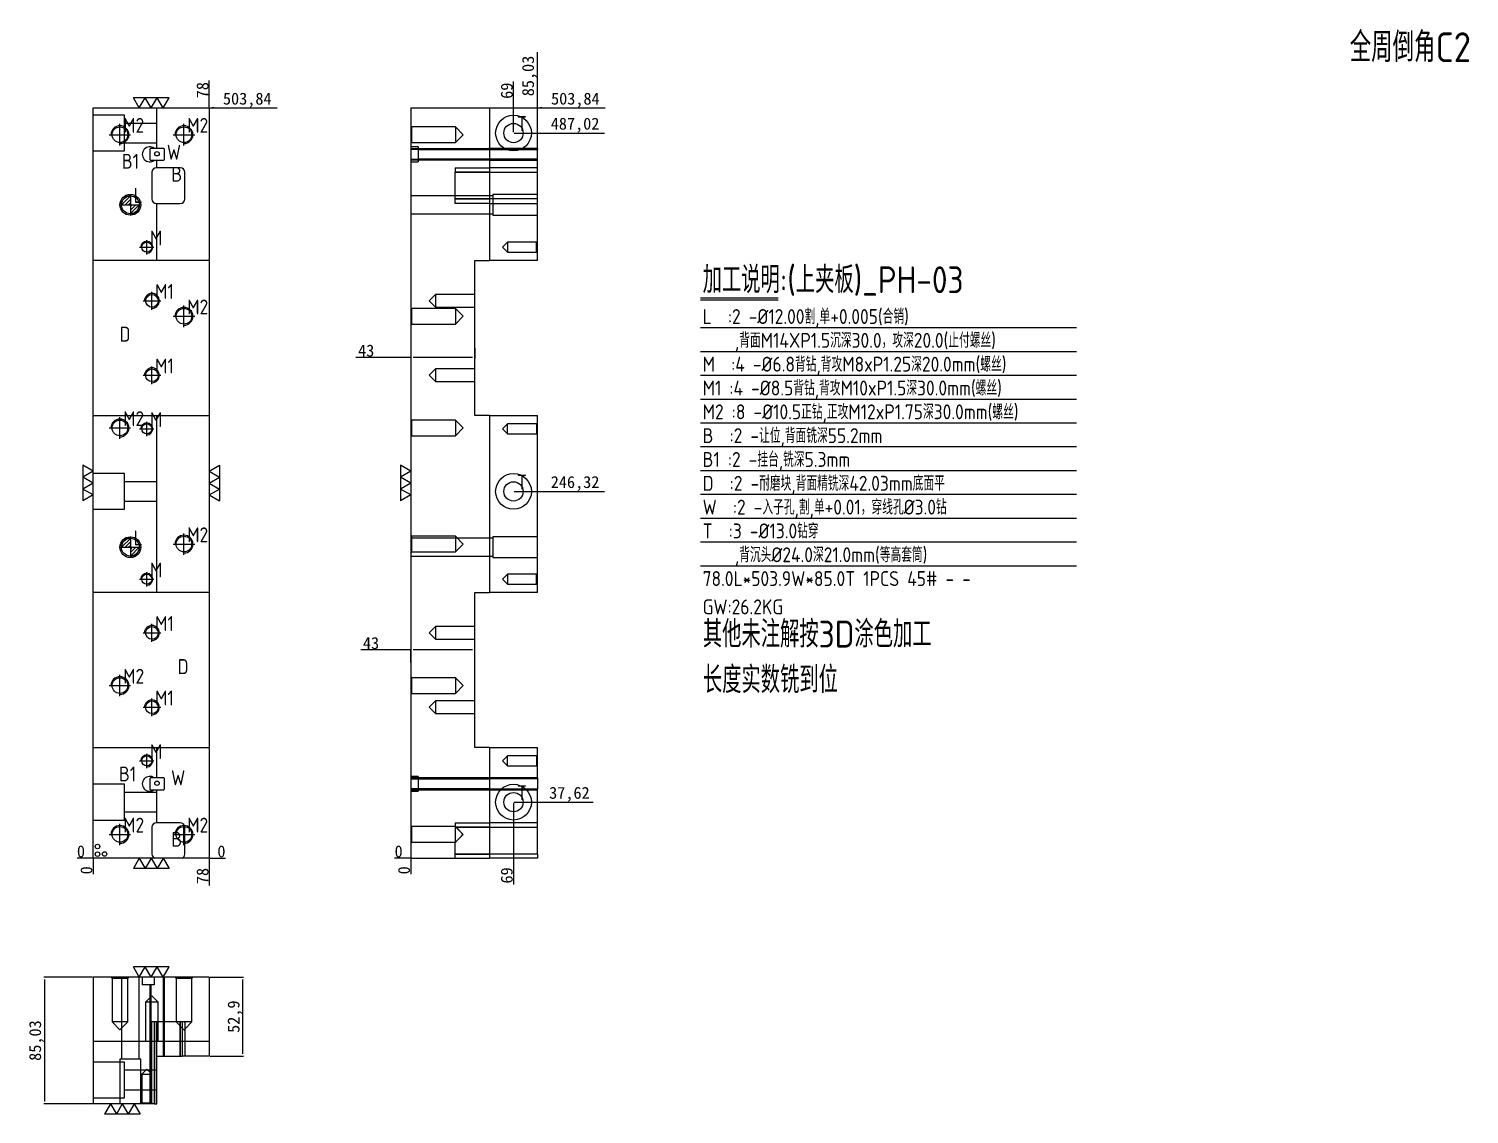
# Model space of a CAD drawing. Header units: millimetres. Extents: x 10629 to 11596, y 65722 to 66450.
import ezdxf

# ---------------------------------------------------------------- set-up
doc = ezdxf.new("R2010")
doc.units = ezdxf.units.MM
doc.linetypes.add('CENTER', pattern=[0])
doc.linetypes.add('DASHED', pattern=[0])
doc.layers.add('dim', color=4, linetype='Continuous')
doc.layers.add('dim_temp', color=161, linetype='Continuous', lineweight=9)
doc.layers.add('PH', color=7, linetype='Continuous', true_color=0xffffff)
doc.layers.add('U1', color=7, linetype='Continuous', true_color=0xffffff)
doc.styles.add('_PUG_ERP', font='txt')
doc.styles.add('gbenor', font='gbenor.shx', dxfattribs={"bigfont": 'gbcbig'})
doc.dimstyles.new('_PUG_ERP', dxfattribs={"dimtxt": 8, "dimasz": 1.5, "dimexe": 0.5, "dimexo": 0.5, "dimgap": 0.5, "dimtad": 1, "dimtxsty": '_PUG_ERP', "dimblk": 'CLOSEDBLANK', "dimcen": 0, "dimclrd": 4, "dimclre": 4, "dimclrt": 3, "dimazin": 3, "dimtfac": 1, "dimtmove": 0, "dimatfit": 3, "dimldrblk": 'CLOSEDBLANK', "dimlwd": 9, "dimlwe": 9})

# ---------------------------------------------------------------- blocks, each defined once
blk = doc.blocks.new('*D1268')
at = {"layer": 'Defpoints', "color": 0}
for p in [(10954.59, 65931.08), (10975.62, 65931.08), (10885.59, 65893.46)]:
    blk.add_point(p, dxfattribs=at)
at = {"layer": 'dim_temp', "color": 4, "lineweight": 9}
for p, q in [((10955.09, 65931.08), (10969.62, 65931.08)), ((10969.62, 65931.08), (10972.62, 65931.08)), ((10972.62, 65931.08), (11008.12, 65931.08))]:
    blk.add_line(p, q, dxfattribs=at)
at = {"layer": 'dim_temp', "color": 3, "lineweight": 18, "insert": (10992.12, 65936.34), "char_height": 8, "attachment_point": 5, "style": '_PUG_ERP'}
blk.add_mtext('37,62', dxfattribs=at)
blk = doc.blocks.new('_ClosedBlank')
blk = doc.blocks.new('*D1269')
at = {"layer": 'Defpoints', "color": 0}
for p in [(10954.59, 66139.78), (10975.62, 66139.78), (10885.59, 65893.46)]:
    blk.add_point(p, dxfattribs=at)
at = {"layer": 'dim_temp', "color": 4, "lineweight": 9}
for p, q in [((10955.09, 66139.78), (10969.62, 66139.78)), ((10969.62, 66139.78), (10972.62, 66139.78)), ((10972.62, 66139.78), (11015.74, 66139.78))]:
    blk.add_line(p, q, dxfattribs=at)
at = {"layer": 'dim_temp', "color": 3, "lineweight": 18, "insert": (10995.93, 66145.04), "char_height": 8, "attachment_point": 5, "style": '_PUG_ERP'}
blk.add_mtext('246,32', dxfattribs=at)
blk = doc.blocks.new('*D1270')
at = {"layer": 'Defpoints', "color": 0}
for p in [(10954.59, 66380.48), (10975.62, 66380.48), (10885.59, 65893.46)]:
    blk.add_point(p, dxfattribs=at)
at = {"layer": 'dim_temp', "color": 4, "lineweight": 9}
for p, q in [((10955.09, 66380.48), (10969.62, 66380.48)), ((10969.62, 66380.48), (10972.62, 66380.48)), ((10972.62, 66380.48), (11015.74, 66380.48))]:
    blk.add_line(p, q, dxfattribs=at)
at = {"layer": 'dim_temp', "color": 3, "lineweight": 18, "insert": (10995.93, 66385.74), "char_height": 8, "attachment_point": 5, "style": '_PUG_ERP'}
blk.add_mtext('487,02', dxfattribs=at)
blk = doc.blocks.new('*D1271')
at = {"layer": 'Defpoints', "color": 0}
for p in [(10970.62, 66397.3), (10975.62, 66397.3), (10885.59, 65893.46)]:
    blk.add_point(p, dxfattribs=at)
at = {"layer": 'dim_temp', "color": 4, "lineweight": 9}
for p, q in [((10971.12, 66397.3), (10973.62, 66397.3)), ((10973.62, 66397.3), (10972.62, 66397.3)), ((10972.62, 66397.3), (11016.12, 66397.3))]:
    blk.add_line(p, q, dxfattribs=at)
at = {"layer": 'dim_temp', "color": 3, "lineweight": 18, "insert": (10996.12, 66402.56), "char_height": 8, "attachment_point": 5, "style": '_PUG_ERP'}
blk.add_mtext('503,84', dxfattribs=at)
blk = doc.blocks.new('*D1272')
at = {"layer": 'Defpoints', "color": 0}
for p in [(10880.59, 65893.46), (10885.59, 65893.46), (10885.59, 65893.46)]:
    blk.add_point(p, dxfattribs=at)
at = {"layer": 'dim_temp', "color": 4, "lineweight": 9}
blk.add_line((10885.09, 65893.46), (10874.75, 65893.46), dxfattribs=at)
at = {"layer": 'dim_temp', "color": 3, "lineweight": 18, "insert": (10877.42, 65897.96), "char_height": 8, "attachment_point": 5, "style": '_PUG_ERP'}
blk.add_mtext('0', dxfattribs=at)
blk = doc.blocks.new('*D1273')
at = {"layer": 'Defpoints', "color": 0}
for p in [(10954.59, 65931.08), (10885.59, 65893.46), (10954.59, 65888.46)]:
    blk.add_point(p, dxfattribs=at)
at = {"layer": 'dim_temp', "color": 4, "lineweight": 9}
blk.add_line((10954.59, 65930.58), (10954.59, 65875.77), dxfattribs=at)
at = {"layer": 'dim_temp', "color": 3, "lineweight": 18, "insert": (10950.09, 65881.87), "char_height": 8, "attachment_point": 5, "rotation": 90, "style": '_PUG_ERP'}
blk.add_mtext('69', dxfattribs=at)
blk = doc.blocks.new('*D1274')
at = {"layer": 'Defpoints', "color": 0}
for p in [(10885.59, 65893.46), (10885.59, 65893.46), (10885.59, 65888.46)]:
    blk.add_point(p, dxfattribs=at)
at = {"layer": 'dim_temp', "color": 4, "lineweight": 9}
blk.add_line((10885.59, 65892.96), (10885.59, 65882.63), dxfattribs=at)
at = {"layer": 'dim_temp', "color": 3, "lineweight": 18, "insert": (10881.09, 65885.3), "char_height": 8, "attachment_point": 5, "rotation": 90, "style": '_PUG_ERP'}
blk.add_mtext('0', dxfattribs=at)
blk = doc.blocks.new('*D1275')
at = {"layer": 'Defpoints', "color": 0}
for p in [(10970.62, 66402.3), (10970.62, 66397.3), (10885.59, 65893.46)]:
    blk.add_point(p, dxfattribs=at)
at = {"layer": 'dim_temp', "color": 4, "lineweight": 9}
blk.add_line((10970.62, 66397.8), (10970.62, 66434.8), dxfattribs=at)
at = {"layer": 'dim_temp', "color": 3, "lineweight": 18, "insert": (10965.35, 66418.8), "char_height": 8, "attachment_point": 5, "rotation": 90, "style": '_PUG_ERP'}
blk.add_mtext('85,03', dxfattribs=at)
blk = doc.blocks.new('*D1276')
at = {"layer": 'Defpoints', "color": 0}
for p in [(10954.59, 66402.3), (10954.59, 66380.48), (10885.59, 65893.46)]:
    blk.add_point(p, dxfattribs=at)
at = {"layer": 'dim_temp', "color": 4, "lineweight": 9}
blk.add_line((10954.59, 66380.98), (10954.59, 66414.99), dxfattribs=at)
at = {"layer": 'dim_temp', "color": 3, "lineweight": 18, "insert": (10950.09, 66408.9), "char_height": 8, "attachment_point": 5, "rotation": 90, "style": '_PUG_ERP'}
blk.add_mtext('69', dxfattribs=at)
blk = doc.blocks.new('pg_hx_L0')
at = {"color": 230}
for p, q in [((-0.6, 0), (0.6, 0)), ((-0.5, -0.003), (0, 0.497)), ((-0.3, 0), (0, 0.3)), ((-0.1, 0), (0, 0.1)), ((0, 0.6), (0, -0.6)), ((0.5, 0.003), (0, -0.497)), ((0.1, 0), (0, -0.1)), ((0.3, 0), (0, -0.3))]:
    blk.add_line(p, q, dxfattribs=at)
for start, end in [(90, 180), (270, 0)]:
    blk.add_arc((0, 0), 0.5, start, end, dxfattribs=at)
blk = doc.blocks.new('pg_hx_LLL0')
blk.add_blockref('pg_hx_L0', (0, 0))
blk = doc.blocks.new('*D1277')
at = {"layer": 'Defpoints', "color": 0}
for p in [(10672.26, 65893.46), (10750.26, 65893.46), (10755.26, 65893.46)]:
    blk.add_point(p, dxfattribs=at)
at = {"layer": 'dim_temp', "color": 4, "lineweight": 9}
blk.add_line((10750.76, 65893.46), (10761.09, 65893.46), dxfattribs=at)
at = {"layer": 'dim_temp', "color": 3, "lineweight": 18, "insert": (10758.42, 65897.96), "char_height": 8, "attachment_point": 5, "style": '_PUG_ERP'}
blk.add_mtext('0', dxfattribs=at)
blk = doc.blocks.new('*D1278')
at = {"layer": 'Defpoints', "color": 0}
for p in [(10750.26, 66397.3), (10755.26, 66397.3), (10672.26, 65893.46)]:
    blk.add_point(p, dxfattribs=at)
at = {"layer": 'dim_temp', "color": 4, "lineweight": 9}
for p, q in [((10750.76, 66397.3), (10753.26, 66397.3)), ((10753.26, 66397.3), (10752.26, 66397.3)), ((10752.26, 66397.3), (10795.76, 66397.3))]:
    blk.add_line(p, q, dxfattribs=at)
at = {"layer": 'dim_temp', "color": 3, "lineweight": 18, "insert": (10775.76, 66402.56), "char_height": 8, "attachment_point": 5, "style": '_PUG_ERP'}
blk.add_mtext('503,84', dxfattribs=at)
blk = doc.blocks.new('*D1279')
at = {"layer": 'Defpoints', "color": 0}
for p in [(10667.26, 65893.46), (10672.26, 65893.46), (10672.26, 65893.46)]:
    blk.add_point(p, dxfattribs=at)
at = {"layer": 'dim_temp', "color": 4, "lineweight": 9}
blk.add_line((10671.76, 65893.46), (10661.42, 65893.46), dxfattribs=at)
at = {"layer": 'dim_temp', "color": 3, "lineweight": 18, "insert": (10664.09, 65897.96), "char_height": 8, "attachment_point": 5, "style": '_PUG_ERP'}
blk.add_mtext('0', dxfattribs=at)
blk = doc.blocks.new('*D1280')
at = {"layer": 'Defpoints', "color": 0}
for p in [(10672.26, 65893.46), (10750.26, 65893.46), (10750.26, 65888.46)]:
    blk.add_point(p, dxfattribs=at)
at = {"layer": 'dim_temp', "color": 4, "lineweight": 9}
blk.add_line((10750.26, 65892.96), (10750.26, 65875.01), dxfattribs=at)
at = {"layer": 'dim_temp', "color": 3, "lineweight": 18, "insert": (10745.76, 65881.49), "char_height": 8, "attachment_point": 5, "rotation": 90, "style": '_PUG_ERP'}
blk.add_mtext('78', dxfattribs=at)
blk = doc.blocks.new('*D1281')
at = {"layer": 'Defpoints', "color": 0}
for p in [(10672.26, 65893.46), (10672.26, 65893.46), (10672.26, 65888.46)]:
    blk.add_point(p, dxfattribs=at)
at = {"layer": 'dim_temp', "color": 4, "lineweight": 9}
blk.add_line((10672.26, 65892.96), (10672.26, 65882.63), dxfattribs=at)
at = {"layer": 'dim_temp', "color": 3, "lineweight": 18, "insert": (10667.76, 65885.3), "char_height": 8, "attachment_point": 5, "rotation": 90, "style": '_PUG_ERP'}
blk.add_mtext('0', dxfattribs=at)
blk = doc.blocks.new('*D1282')
at = {"layer": 'Defpoints', "color": 0}
for p in [(10750.26, 66402.3), (10750.26, 66397.3), (10672.26, 65893.46)]:
    blk.add_point(p, dxfattribs=at)
at = {"layer": 'dim_temp', "color": 4, "lineweight": 9}
blk.add_line((10750.26, 66397.8), (10750.26, 66415.76), dxfattribs=at)
at = {"layer": 'dim_temp', "color": 3, "lineweight": 18, "insert": (10745.76, 66409.28), "char_height": 8, "attachment_point": 5, "rotation": 90, "style": '_PUG_ERP'}
blk.add_mtext('78', dxfattribs=at)
blk = doc.blocks.new('*D1283')
at = {"layer": 'Defpoints', "color": 0}
for p in [(10672.26, 65813.46), (10639.56, 65728.43), (10672.26, 65728.43)]:
    blk.add_point(p, dxfattribs=at)
at = {"layer": 'dim_temp', "color": 4, "lineweight": 9}
for p, q in [((10671.76, 65813.46), (10639.06, 65813.46)), ((10639.56, 65811.96), (10639.56, 65729.93)), ((10671.76, 65728.43), (10639.06, 65728.43))]:
    blk.add_line(p, q, dxfattribs=at)
at = {"layer": 'dim_temp', "color": 3, "lineweight": 18, "insert": (10634.3, 65770.95), "char_height": 8, "attachment_point": 5, "rotation": 90, "style": '_PUG_ERP'}
blk.add_mtext('85,03', dxfattribs=at)
blk = doc.blocks.new('*D1284')
at = {"layer": 'Defpoints', "color": 0}
for p in [(10750.26, 65813.46), (10772.85, 65813.46), (10750.26, 65760.56)]:
    blk.add_point(p, dxfattribs=at)
at = {"layer": 'dim_temp', "color": 4, "lineweight": 9}
for p, q in [((10750.76, 65813.46), (10773.35, 65813.46)), ((10772.85, 65762.06), (10772.85, 65811.96)), ((10750.76, 65760.56), (10773.35, 65760.56))]:
    blk.add_line(p, q, dxfattribs=at)
at = {"layer": 'dim_temp', "color": 3, "lineweight": 18, "insert": (10767.59, 65787.01), "char_height": 8, "attachment_point": 5, "rotation": 90, "style": '_PUG_ERP'}
blk.add_mtext('52,9', dxfattribs=at)
blk = doc.blocks.new('*D1285')
at = {"layer": 'Defpoints', "color": 0}
for p in [(10885.59, 66236.52), (10885.59, 66229.82), (10928.59, 66236.52)]:
    blk.add_point(p, dxfattribs=at)
at = {"layer": 'dim_temp', "color": 4, "lineweight": 9}
for p, q in [((10885.59, 66229.82), (10848.66, 66229.82)), ((10885.59, 66236.02), (10885.59, 66229.32)), ((10927.09, 66229.82), (10887.09, 66229.82)), ((10928.59, 66236.02), (10928.59, 66229.32))]:
    blk.add_line(p, q, dxfattribs=at)
at = {"layer": 'dim_temp', "color": 3, "lineweight": 18, "insert": (10855.64, 66234.32), "char_height": 8, "attachment_point": 5, "style": '_PUG_ERP'}
blk.add_mtext('43', dxfattribs=at)
blk = doc.blocks.new('*D1286')
at = {"layer": 'Defpoints', "color": 0}
for p in [(10885.59, 66033.38), (10885.59, 66024.41), (10928.59, 66019.78)]:
    blk.add_point(p, dxfattribs=at)
at = {"layer": 'dim_temp', "color": 4, "lineweight": 9}
for p, q in [((10885.59, 66033.38), (10851.94, 66033.38)), ((10885.59, 66024.91), (10885.59, 66033.88)), ((10927.09, 66033.38), (10887.09, 66033.38)), ((10928.59, 66020.28), (10928.59, 66033.88))]:
    blk.add_line(p, q, dxfattribs=at)
at = {"layer": 'dim_temp', "color": 3, "lineweight": 18, "insert": (10858.91, 66037.88), "char_height": 8, "attachment_point": 5, "style": '_PUG_ERP'}
blk.add_mtext('43', dxfattribs=at)

msp = doc.modelspace()

# ---------------------------------------------------------------- linework, layer by layer
at = {"layer": 'dim', "color": 20, "linetype": 'Continuous', "lineweight": 18}
for p, q in [((10703.257, 66397.303), (10699.257, 66404.231)), ((10723.257, 66404.231), (10699.257, 66404.231)), ((10703.257, 66397.303), (10707.257, 66404.231)), ((10711.257, 66397.303), (10707.257, 66404.231)), ((10711.257, 66397.303), (10715.257, 66404.231)), ((10719.257, 66397.303), (10715.257, 66404.231)), ((10719.257, 66397.303), (10723.257, 66404.231)), ((10672.257, 66153.383), (10665.329, 66157.383)), ((10665.329, 66157.383), (10665.329, 66133.383)), ((10672.257, 66153.383), (10665.329, 66149.383)), ((10750.257, 66153.383), (10757.185, 66157.383)), ((10750.257, 66153.383), (10757.185, 66149.383)), ((10757.185, 66157.383), (10757.185, 66133.383)), ((10885.587, 66153.383), (10878.659, 66157.383)), ((10878.659, 66157.383), (10878.659, 66133.383)), ((10885.587, 66153.383), (10878.659, 66149.383)), ((10672.257, 66145.383), (10665.329, 66149.383)), ((10672.257, 66145.383), (10665.329, 66141.383)), ((10750.257, 66145.383), (10757.185, 66149.383)), ((10750.257, 66145.383), (10757.185, 66141.383)), ((10885.587, 66145.383), (10878.659, 66149.383)), ((10885.587, 66145.383), (10878.659, 66141.383)), ((10672.257, 66137.383), (10665.329, 66141.383)), ((10672.257, 66137.383), (10665.329, 66133.383)), ((10750.257, 66137.383), (10757.185, 66141.383)), ((10750.257, 66137.383), (10757.185, 66133.383)), ((10885.587, 66137.383), (10878.659, 66141.383)), ((10885.587, 66137.383), (10878.659, 66133.383)), ((10703.257, 65893.464), (10699.257, 65886.536)), ((10703.257, 65893.464), (10707.257, 65886.536)), ((10711.257, 65893.464), (10707.257, 65886.536)), ((10711.257, 65893.464), (10715.257, 65886.536)), ((10719.257, 65893.464), (10715.257, 65886.536)), ((10719.257, 65893.464), (10723.257, 65886.536)), ((10723.257, 65886.536), (10699.257, 65886.536)), ((10703.257, 65813.464), (10699.257, 65820.392)), ((10723.257, 65820.392), (10699.257, 65820.392)), ((10703.257, 65813.464), (10707.257, 65820.392)), ((10711.257, 65813.464), (10707.257, 65820.392)), ((10711.257, 65813.464), (10715.257, 65820.392)), ((10719.257, 65813.464), (10715.257, 65820.392)), ((10719.257, 65813.464), (10723.257, 65820.392)), ((10683.847, 65728.434), (10679.847, 65721.506)), ((10683.847, 65728.434), (10687.847, 65721.506)), ((10691.847, 65728.434), (10687.847, 65721.506)), ((10691.847, 65728.434), (10695.847, 65721.506)), ((10699.847, 65728.434), (10695.847, 65721.506)), ((10699.847, 65728.434), (10703.847, 65721.506)), ((10703.847, 65721.506), (10679.847, 65721.506))]:
    msp.add_line(p, q, dxfattribs=at)
at = {"layer": 'dim', "color": 8, "linetype": 'Continuous', "lineweight": 18}
for p, q in [((11080.09, 66269.843), (11132.254, 66269.843)), ((11080.09, 66268.343), (11132.254, 66268.343)), ((11080.09, 66249.843), (11332.81, 66249.843)), ((11080.09, 66233.843), (11332.81, 66233.843)), ((11080.09, 66217.843), (11332.81, 66217.843)), ((11080.09, 66201.843), (11332.81, 66201.843)), ((11080.09, 66185.843), (11332.81, 66185.843)), ((11080.09, 66169.843), (11332.81, 66169.843)), ((11080.09, 66153.843), (11332.81, 66153.843)), ((11080.09, 66137.843), (11332.81, 66137.843)), ((11080.09, 66121.843), (11332.81, 66121.843)), ((11080.09, 66105.843), (11332.81, 66105.843)), ((11080.09, 66089.843), (11332.81, 66089.843))]:
    msp.add_line(p, q, dxfattribs=at)
at = {"layer": 'dim', "lineweight": 18}
for centre in [(10675.178, 65901.29), (10675.178, 65896.121), (10679.919, 65896.228)]:
    msp.add_circle(centre, 1.523, dxfattribs=at)
at = {"layer": 'PH', "color": 135, "linetype": 'DASHED', "lineweight": 13, "ltscale": 0.493182}
for p, q in [((10714.977, 66370.183), (10714.977, 66397.303)), ((10890.587, 66371.183), (10885.587, 66371.183)), ((10714.977, 66357.183), (10714.977, 66362.183)), ((10938.487, 66362.183), (10885.587, 66362.183)), ((10885.587, 66361.183), (10890.587, 66361.183)), ((10915.387, 66357.183), (10938.487, 66357.183)), ((10940.617, 66338.303), (10885.587, 66338.303)), ((10970.617, 66339.303), (10940.617, 66339.303)), ((10940.617, 66339.303), (10940.617, 66332.303)), ((10714.977, 66294.783), (10714.977, 66333.183)), ((10885.587, 66326.303), (10940.617, 66326.303)), ((10938.487, 66333.183), (10915.387, 66333.183)), ((10940.617, 66332.303), (10940.617, 66325.303)), ((10940.617, 66325.303), (10970.617, 66325.303)), ((10714.977, 66071.783), (10714.977, 66190.783)), ((10940.617, 66108.303), (10885.587, 66108.303)), ((10970.617, 66109.303), (10940.617, 66109.303)), ((10940.617, 66109.303), (10940.617, 66102.303)), ((10885.587, 66096.303), (10940.617, 66096.303)), ((10940.617, 66102.303), (10940.617, 66095.303)), ((10940.617, 66095.303), (10970.617, 66095.303)), ((10714.977, 65947.383), (10714.977, 65967.783)), ((10890.587, 65948.383), (10885.587, 65948.383)), ((10714.977, 65917.183), (10714.977, 65939.383)), ((10885.587, 65939.383), (10938.487, 65939.383)), ((10885.587, 65938.383), (10890.587, 65938.383)), ((10915.387, 65917.183), (10938.487, 65917.183)), ((10691.257, 65813.464), (10691.257, 65758.434)), ((10703.257, 65758.434), (10703.257, 65813.464)), ((10705.257, 65813.464), (10705.257, 65808.464)), ((10713.257, 65813.464), (10713.257, 65808.464)), ((10720.257, 65760.564), (10720.257, 65813.464)), ((10710.257, 65808.464), (10710.257, 65728.434)), ((10711.768, 65728.434), (10711.768, 65783.664)), ((10733.768, 65783.664), (10733.768, 65760.564)), ((10690.257, 65758.434), (10690.257, 65728.434)), ((10704.257, 65758.434), (10690.257, 65758.434)), ((10704.257, 65728.434), (10704.257, 65758.434))]:
    msp.add_line(p, q, dxfattribs=at)
at = {"layer": 'PH', "color": 135, "linetype": 'Continuous', "lineweight": 18}
for p, q in [((10885.587, 66397.303), (10938.487, 66397.303)), ((10885.587, 66397.303), (10885.587, 65893.464)), ((10938.487, 66397.303), (10970.617, 66397.303)), ((10938.487, 66397.303), (10938.487, 66294.783)), ((10970.617, 66370.183), (10970.617, 66397.303)), ((10970.617, 66370.183), (10970.617, 66369.483)), ((10970.617, 66362.883), (10970.617, 66369.483)), ((10938.487, 66362.183), (10970.617, 66362.183)), ((10970.617, 66357.183), (10938.487, 66357.183)), ((10970.617, 66362.183), (10970.617, 66362.883)), ((10970.617, 66357.183), (10970.617, 66362.183)), ((10970.617, 66354.183), (10970.617, 66357.183)), ((10970.617, 66336.183), (10970.617, 66354.183)), ((10970.617, 66333.183), (10970.617, 66336.183)), ((10938.487, 66333.183), (10970.617, 66333.183)), ((10970.617, 66294.783), (10970.617, 66333.183)), ((10928.587, 66294.783), (10938.487, 66294.783)), ((10970.617, 66294.783), (10938.487, 66294.783)), ((10938.487, 66190.783), (10928.587, 66190.783)), ((10938.487, 66190.783), (10970.617, 66190.783)), ((10938.487, 66190.783), (10938.487, 66071.783)), ((10970.617, 66071.783), (10970.617, 66190.783)), ((10928.587, 66071.783), (10938.487, 66071.783)), ((10970.617, 66071.783), (10938.487, 66071.783)), ((10938.487, 65967.783), (10928.587, 65967.783)), ((10938.487, 65967.783), (10970.617, 65967.783)), ((10938.487, 65967.783), (10938.487, 65893.464)), ((10970.617, 65947.383), (10970.617, 65967.783)), ((10938.487, 65939.383), (10970.617, 65939.383)), ((10970.617, 65947.383), (10970.617, 65946.683)), ((10970.617, 65946.683), (10970.617, 65940.083)), ((10970.617, 65939.383), (10970.617, 65940.083)), ((10970.617, 65917.183), (10970.617, 65939.383)), ((10970.617, 65917.183), (10938.487, 65917.183)), ((10970.617, 65914.183), (10970.617, 65917.183)), ((10970.617, 65896.183), (10970.617, 65914.183)), ((10885.587, 65893.464), (10938.487, 65893.464)), ((10970.617, 65893.464), (10938.487, 65893.464)), ((10970.617, 65896.183), (10970.617, 65893.464)), ((10750.257, 65813.464), (10672.257, 65813.464)), ((10672.257, 65813.464), (10672.257, 65728.434)), ((10750.257, 65813.464), (10750.257, 65760.564)), ((10713.501, 65728.434), (10713.501, 65783.664)), ((10732.035, 65783.664), (10732.035, 65760.564)), ((10714.977, 65760.564), (10730.768, 65760.564)), ((10714.977, 65728.434), (10714.977, 65760.564)), ((10730.768, 65760.564), (10732.035, 65760.564)), ((10750.257, 65760.564), (10732.035, 65760.564)), ((10713.501, 65728.434), (10672.257, 65728.434)), ((10713.501, 65728.434), (10714.768, 65728.434)), ((10714.768, 65728.434), (10714.977, 65728.434))]:
    msp.add_line(p, q, dxfattribs=at)
at = {"layer": 'PH', "color": 31, "linetype": 'DASHED', "lineweight": 13, "ltscale": 0.493182}
for p, q in [((10693.257, 66392.485), (10672.257, 66392.485)), ((10693.257, 66368.482), (10693.257, 66392.485)), ((10714.977, 66386.984), (10693.257, 66386.984)), ((10693.257, 66373.982), (10714.977, 66373.982)), ((10672.257, 66368.482), (10693.257, 66368.482)), ((10890.587, 66371.183), (10890.587, 66370.183)), ((10890.587, 66370.183), (10890.587, 66369.483)), ((10890.587, 66369.483), (10890.587, 66362.883)), ((10730.768, 66357.183), (10714.768, 66357.183)), ((10890.587, 66362.883), (10890.587, 66362.183)), ((10890.587, 66362.183), (10890.587, 66361.183)), ((10915.387, 66357.183), (10915.387, 66354.183)), ((10711.768, 66354.183), (10711.768, 66336.183)), ((10733.768, 66336.183), (10733.768, 66354.183)), ((10915.387, 66336.183), (10915.387, 66354.183)), ((10915.387, 66333.183), (10915.387, 66336.183)), ((10714.768, 66333.183), (10730.768, 66333.183)), ((10693.257, 66151.785), (10672.257, 66151.785)), ((10693.257, 66127.782), (10693.257, 66151.785)), ((10714.977, 66146.284), (10693.257, 66146.284)), ((10693.257, 66133.282), (10714.977, 66133.282)), ((10672.257, 66127.782), (10693.257, 66127.782)), ((10890.587, 65948.383), (10890.587, 65947.383)), ((10693.257, 65943.085), (10672.257, 65943.085)), ((10693.257, 65919.082), (10693.257, 65943.085)), ((10890.587, 65947.383), (10890.587, 65946.683)), ((10890.587, 65946.683), (10890.587, 65940.083)), ((10890.587, 65940.083), (10890.587, 65939.383)), ((10890.587, 65939.383), (10890.587, 65938.383)), ((10714.977, 65937.584), (10693.257, 65937.584)), ((10693.257, 65924.582), (10714.977, 65924.582)), ((10672.257, 65919.082), (10693.257, 65919.082)), ((10711.768, 65914.183), (10711.768, 65896.183)), ((10730.768, 65917.183), (10714.768, 65917.183)), ((10915.387, 65917.183), (10915.387, 65914.614)), ((10733.768, 65896.183), (10733.768, 65904.155)), ((10915.387, 65896.183), (10915.387, 65904.155)), ((10915.387, 65893.464), (10915.387, 65896.183)), ((10713.257, 65808.464), (10705.257, 65808.464)), ((10711.768, 65783.664), (10713.501, 65783.664)), ((10732.035, 65783.664), (10733.768, 65783.664)), ((10693.257, 65756.466), (10672.257, 65756.466)), ((10693.257, 65744.464), (10693.257, 65756.466)), ((10714.977, 65750.965), (10693.257, 65750.965)), ((10693.257, 65732.463), (10693.257, 65744.464)), ((10693.257, 65737.963), (10714.977, 65737.963)), ((10672.257, 65732.463), (10693.257, 65732.463))]:
    msp.add_line(p, q, dxfattribs=at)
at = {"layer": 'PH', "color": 1, "linetype": 'CENTER', "lineweight": 18, "ltscale": 0.493182}
for p, q in [((10690.257, 66372.183), (10690.257, 66386.583)), ((10733.257, 66372.183), (10733.257, 66386.583)), ((10683.057, 66379.383), (10697.457, 66379.383)), ((10726.057, 66379.383), (10740.457, 66379.383)), ((10708.257, 66298.983), (10708.257, 66308.583)), ((10703.457, 66303.783), (10713.057, 66303.783)), ((10705.757, 66267.783), (10717.757, 66267.783)), ((10711.757, 66261.783), (10711.757, 66273.783)), ((10733.257, 66250.183), (10733.257, 66264.583)), ((10726.057, 66257.383), (10740.457, 66257.383)), ((10711.757, 66211.783), (10711.757, 66223.783)), ((10705.757, 66217.783), (10717.757, 66217.783)), ((10683.057, 66182.383), (10697.457, 66182.383)), ((10690.257, 66175.183), (10690.257, 66189.583)), ((10703.457, 66181.783), (10713.057, 66181.783)), ((10708.257, 66176.983), (10708.257, 66186.583)), ((10726.057, 66104.383), (10740.457, 66104.383)), ((10733.257, 66097.183), (10733.257, 66111.583)), ((10708.257, 66075.983), (10708.257, 66085.583)), ((10703.457, 66080.783), (10713.057, 66080.783)), ((10711.757, 66038.783), (10711.757, 66050.783)), ((10705.757, 66044.783), (10717.757, 66044.783)), ((10690.257, 66002.183), (10690.257, 66016.583)), ((10683.057, 66009.383), (10697.457, 66009.383)), ((10711.757, 65988.783), (10711.757, 66000.783)), ((10705.757, 65994.783), (10717.757, 65994.783)), ((10703.457, 65958.783), (10713.057, 65958.783)), ((10708.257, 65953.983), (10708.257, 65963.583)), ((10690.257, 65902.183), (10690.257, 65916.583)), ((10733.257, 65902.183), (10733.257, 65916.583)), ((10683.057, 65909.383), (10697.457, 65909.383)), ((10726.057, 65909.383), (10740.457, 65909.383))]:
    msp.add_line(p, q, dxfattribs=at)
at = {"layer": 'PH', "color": 5, "linetype": 'DASHED', "lineweight": 13, "ltscale": 0.493182}
for p, q in [((10886.334, 66384.636), (10885.587, 66385.383)), ((10915.587, 66384.636), (10886.334, 66384.636)), ((10886.334, 66379.383), (10886.334, 66384.636)), ((10920.84, 66379.383), (10915.587, 66384.636)), ((10915.587, 66384.636), (10915.587, 66379.383)), ((10885.587, 66373.383), (10886.334, 66374.13)), ((10886.334, 66374.13), (10886.334, 66379.383)), ((10886.334, 66374.13), (10915.587, 66374.13)), ((10915.587, 66374.13), (10920.84, 66379.383)), ((10915.587, 66379.383), (10915.587, 66374.13)), ((10950.617, 66307.186), (10947.214, 66303.783)), ((10970.02, 66307.186), (10950.617, 66307.186)), ((10950.617, 66307.186), (10950.617, 66300.38)), ((10970.617, 66307.783), (10970.02, 66307.186)), ((10970.02, 66300.38), (10970.02, 66307.186)), ((10947.214, 66303.783), (10950.617, 66300.38)), ((10950.617, 66300.38), (10970.02, 66300.38)), ((10970.02, 66300.38), (10970.617, 66299.783)), ((10902.26, 66272.036), (10898.007, 66267.783)), ((10898.007, 66267.783), (10902.26, 66263.53)), ((10928.587, 66272.036), (10902.26, 66272.036)), ((10902.26, 66272.036), (10902.26, 66267.783)), ((10902.26, 66267.783), (10902.26, 66263.53)), ((10886.334, 66262.636), (10885.587, 66263.383)), ((10915.587, 66262.636), (10886.334, 66262.636)), ((10886.334, 66257.383), (10886.334, 66262.636)), ((10902.26, 66263.53), (10928.587, 66263.53)), ((10920.84, 66257.383), (10915.587, 66262.636)), ((10915.587, 66262.636), (10915.587, 66257.383)), ((10885.587, 66251.383), (10886.334, 66252.13)), ((10886.334, 66252.13), (10886.334, 66257.383)), ((10886.334, 66252.13), (10915.587, 66252.13)), ((10915.587, 66252.13), (10920.84, 66257.383)), ((10915.587, 66257.383), (10915.587, 66252.13)), ((10902.26, 66222.036), (10898.007, 66217.783)), ((10928.587, 66222.036), (10902.26, 66222.036)), ((10902.26, 66222.036), (10902.26, 66217.783)), ((10898.007, 66217.783), (10902.26, 66213.53)), ((10902.26, 66217.783), (10902.26, 66213.53)), ((10902.26, 66213.53), (10928.587, 66213.53)), ((10886.334, 66187.636), (10885.587, 66188.383)), ((10915.587, 66187.636), (10886.334, 66187.636)), ((10886.334, 66182.383), (10886.334, 66187.636)), ((10886.334, 66177.13), (10886.334, 66182.383)), ((10920.84, 66182.383), (10915.587, 66187.636)), ((10915.587, 66187.636), (10915.587, 66182.383)), ((10915.587, 66177.13), (10920.84, 66182.383)), ((10915.587, 66182.383), (10915.587, 66177.13)), ((10950.617, 66185.186), (10947.214, 66181.783)), ((10947.214, 66181.783), (10950.617, 66178.38)), ((10970.02, 66185.186), (10950.617, 66185.186)), ((10950.617, 66178.38), (10950.617, 66185.186)), ((10970.617, 66185.783), (10970.02, 66185.186)), ((10970.02, 66185.186), (10970.02, 66178.38)), ((10885.587, 66176.383), (10886.334, 66177.13)), ((10886.334, 66177.13), (10915.587, 66177.13)), ((10950.617, 66178.38), (10970.02, 66178.38)), ((10970.02, 66178.38), (10970.617, 66177.783)), ((10886.334, 66109.636), (10885.587, 66110.383)), ((10915.587, 66109.636), (10886.334, 66109.636)), ((10886.334, 66104.383), (10886.334, 66109.636)), ((10886.334, 66099.13), (10886.334, 66104.383)), ((10920.84, 66104.383), (10915.587, 66109.636)), ((10915.587, 66109.636), (10915.587, 66104.383)), ((10915.587, 66099.13), (10920.84, 66104.383)), ((10915.587, 66104.383), (10915.587, 66099.13)), ((10885.587, 66098.383), (10886.334, 66099.13)), ((10886.334, 66099.13), (10915.587, 66099.13)), ((10950.617, 66084.186), (10947.214, 66080.783)), ((10970.02, 66084.186), (10950.617, 66084.186)), ((10950.617, 66084.186), (10950.617, 66077.38)), ((10970.617, 66084.783), (10970.02, 66084.186)), ((10970.02, 66077.38), (10970.02, 66084.186)), ((10947.214, 66080.783), (10950.617, 66077.38)), ((10950.617, 66077.38), (10970.02, 66077.38)), ((10970.02, 66077.38), (10970.617, 66076.783)), ((10902.26, 66049.036), (10898.007, 66044.783)), ((10928.587, 66049.036), (10902.26, 66049.036)), ((10902.26, 66049.036), (10902.26, 66044.783)), ((10898.007, 66044.783), (10902.26, 66040.53)), ((10902.26, 66044.783), (10902.26, 66040.53)), ((10902.26, 66040.53), (10928.587, 66040.53)), ((10886.334, 66014.636), (10885.587, 66015.383)), ((10915.587, 66014.636), (10886.334, 66014.636)), ((10886.334, 66009.383), (10886.334, 66014.636)), ((10886.334, 66004.13), (10886.334, 66009.383)), ((10920.84, 66009.383), (10915.587, 66014.636)), ((10915.587, 66014.636), (10915.587, 66009.383)), ((10915.587, 66004.13), (10920.84, 66009.383)), ((10915.587, 66009.383), (10915.587, 66004.13)), ((10885.587, 66003.383), (10886.334, 66004.13)), ((10886.334, 66004.13), (10915.587, 66004.13)), ((10902.26, 65999.036), (10898.007, 65994.783)), ((10928.587, 65999.036), (10902.26, 65999.036)), ((10902.26, 65999.036), (10902.26, 65994.783)), ((10898.007, 65994.783), (10902.26, 65990.53)), ((10902.26, 65994.783), (10902.26, 65990.53)), ((10902.26, 65990.53), (10928.587, 65990.53)), ((10950.617, 65962.186), (10947.214, 65958.783)), ((10947.214, 65958.783), (10950.617, 65955.38)), ((10970.02, 65962.186), (10950.617, 65962.186)), ((10950.617, 65955.38), (10950.617, 65962.186)), ((10970.617, 65962.783), (10970.02, 65962.186)), ((10970.02, 65962.186), (10970.02, 65955.38)), ((10950.617, 65955.38), (10970.02, 65955.38)), ((10970.02, 65955.38), (10970.617, 65954.783)), ((10886.334, 65914.636), (10885.587, 65915.383)), ((10915.387, 65914.636), (10886.334, 65914.636)), ((10886.334, 65909.383), (10886.334, 65914.636)), ((10915.587, 65914.636), (10915.386, 65914.636)), ((10915.387, 65914.614), (10915.387, 65904.155)), ((10915.387, 65914.614), (10915.587, 65914.614)), ((10920.84, 65909.383), (10915.587, 65914.636)), ((10915.587, 65914.636), (10915.587, 65914.614)), ((10915.587, 65904.155), (10915.587, 65914.614)), ((10885.587, 65903.383), (10886.334, 65904.13)), ((10886.334, 65904.13), (10886.334, 65909.383)), ((10886.334, 65904.13), (10915.387, 65904.13)), ((10915.386, 65904.13), (10915.587, 65904.13)), ((10915.587, 65904.155), (10915.387, 65904.155)), ((10915.587, 65904.13), (10920.84, 65909.383)), ((10915.587, 65904.155), (10915.587, 65904.13)), ((10684.257, 65813.464), (10685.004, 65812.717)), ((10695.51, 65812.717), (10696.257, 65813.464)), ((10727.257, 65813.464), (10728.004, 65812.717)), ((10738.51, 65812.717), (10739.257, 65813.464)), ((10685.004, 65812.717), (10685.004, 65783.464)), ((10695.51, 65812.717), (10685.004, 65812.717)), ((10695.51, 65783.464), (10695.51, 65812.717)), ((10728.004, 65812.717), (10728.004, 65783.664)), ((10738.51, 65812.717), (10728.004, 65812.717)), ((10738.51, 65783.464), (10738.51, 65812.717)), ((10711.757, 65801.044), (10707.504, 65796.791)), ((10707.504, 65796.791), (10707.504, 65770.464)), ((10716.01, 65796.791), (10707.504, 65796.791)), ((10716.01, 65796.791), (10711.757, 65801.044)), ((10716.01, 65770.464), (10716.01, 65796.791)), ((10685.004, 65783.464), (10690.257, 65778.211)), ((10695.51, 65783.464), (10685.004, 65783.464)), ((10690.257, 65778.211), (10695.51, 65783.464)), ((10728.004, 65783.664), (10728.004, 65783.464)), ((10728.004, 65783.464), (10733.257, 65778.211)), ((10733.736, 65783.464), (10728.004, 65783.464)), ((10733.257, 65778.211), (10733.768, 65778.722)), ((10733.737, 65783.664), (10733.737, 65783.464)), ((10733.768, 65783.464), (10733.737, 65783.464)), ((10733.768, 65778.722), (10738.51, 65783.464)), ((10738.51, 65783.464), (10733.768, 65783.464)), ((10708.257, 65751.837), (10704.854, 65748.434)), ((10704.854, 65748.434), (10704.854, 65729.031)), ((10704.854, 65748.434), (10711.66, 65748.434)), ((10711.66, 65748.434), (10708.257, 65751.837)), ((10711.66, 65729.031), (10711.66, 65748.434)), ((10704.854, 65729.031), (10704.257, 65728.434)), ((10704.854, 65729.031), (10711.66, 65729.031)), ((10712.257, 65728.434), (10711.66, 65729.031))]:
    msp.add_line(p, q, dxfattribs=at)
at = {"layer": 'PH', "color": 1, "linetype": 'DASHED', "lineweight": 13, "ltscale": 0.493182}
for p, q in [((10885.587, 66370.183), (10938.487, 66370.183)), ((10938.487, 65947.383), (10885.587, 65947.383))]:
    msp.add_line(p, q, dxfattribs=at)
at = {"layer": 'PH', "color": 155, "linetype": 'DASHED', "lineweight": 13, "ltscale": 0.493182}
for p, q in [((10938.487, 66369.483), (10885.587, 66369.483)), ((10890.587, 66369.483), (10938.486, 66369.483)), ((10885.587, 66362.883), (10938.487, 66362.883)), ((10938.486, 66362.883), (10890.587, 66362.883)), ((10915.387, 66354.183), (10938.487, 66354.183)), ((10938.487, 66354.183), (10915.387, 66354.183)), ((10938.487, 66336.183), (10915.387, 66336.183)), ((10915.387, 66336.183), (10938.487, 66336.183)), ((10885.587, 65946.683), (10938.487, 65946.683)), ((10938.487, 65940.083), (10885.587, 65940.083)), ((10938.486, 65946.683), (10890.587, 65946.683)), ((10890.587, 65940.083), (10938.486, 65940.083)), ((10915.387, 65914.183), (10938.487, 65914.183)), ((10938.487, 65914.183), (10916.012, 65914.183)), ((10938.487, 65896.183), (10915.387, 65896.183)), ((10915.387, 65896.183), (10938.487, 65896.183)), ((10719.557, 65813.464), (10719.557, 65760.564)), ((10719.557, 65760.564), (10719.557, 65813.464)), ((10719.557, 65760.564), (10719.557, 65813.464)), ((10719.557, 65813.464), (10719.557, 65760.564)), ((10710.957, 65728.434), (10710.957, 65808.464)), ((10710.957, 65808.464), (10710.957, 65728.434)), ((10710.957, 65808.464), (10710.957, 65728.434)), ((10710.957, 65728.434), (10710.957, 65808.464)), ((10714.768, 65728.434), (10714.768, 65783.664)), ((10714.768, 65783.664), (10714.768, 65728.434)), ((10730.768, 65783.664), (10730.768, 65760.564)), ((10730.768, 65760.564), (10730.768, 65783.664))]:
    msp.add_line(p, q, dxfattribs=at)
at = {"layer": 'PH', "color": 155, "linetype": 'Continuous', "lineweight": 18}
for p, q in [((10938.486, 66369.483), (10970.617, 66369.483)), ((10970.617, 66362.883), (10938.486, 66362.883)), ((10938.487, 66354.183), (10970.617, 66354.183)), ((10970.617, 66336.183), (10938.487, 66336.183)), ((10970.617, 65946.683), (10938.486, 65946.683)), ((10938.486, 65940.083), (10970.617, 65940.083)), ((10938.487, 65914.183), (10970.617, 65914.183)), ((10970.617, 65896.183), (10938.487, 65896.183)), ((10714.768, 65728.434), (10714.768, 65783.664)), ((10730.768, 65783.664), (10730.768, 65760.564))]:
    msp.add_line(p, q, dxfattribs=at)
at = {"layer": 'PH', "color": 1, "linetype": 'Continuous', "lineweight": 18}
for p, q in [((10970.617, 66370.183), (10938.487, 66370.183)), ((10970.617, 65947.383), (10938.487, 65947.383))]:
    msp.add_line(p, q, dxfattribs=at)
at = {"layer": 'PH', "color": 2, "linetype": 'DASHED', "lineweight": 13, "ltscale": 0.493182}
for p, q in [((10750.257, 66294.783), (10672.257, 66294.783)), ((10672.257, 66190.783), (10750.257, 66190.783)), ((10750.257, 66071.783), (10672.257, 66071.783)), ((10672.257, 65967.783), (10750.257, 65967.783)), ((10672.257, 65770.464), (10750.257, 65770.464))]:
    msp.add_line(p, q, dxfattribs=at)
at = {"layer": 'PH', "color": 2, "linetype": 'Continuous', "lineweight": 18}
for p, q in [((10928.587, 66190.783), (10928.587, 66294.783)), ((10928.587, 65967.783), (10928.587, 66071.783))]:
    msp.add_line(p, q, dxfattribs=at)
at = {"layer": 'PH', "color": 31, "linetype": 'Continuous', "lineweight": 18}
msp.add_line((10713.501, 65783.664), (10732.035, 65783.664), dxfattribs=at)
at = {"layer": 'PH', "color": 135, "lineweight": 18}
msp.add_lwpolyline([(10672.257, 66397.303), (10750.257, 66397.303), (10750.257, 65893.464), (10672.257, 65893.464)], close=True, dxfattribs=at)
at = {"layer": 'PH', "color": 1, "lineweight": 18, "ltscale": 0.493182}
msp.add_lwpolyline([(10710.957, 66362.183), (10713.257, 66362.183), (10719.557, 66362.183, 0.4142136), (10720.257, 66362.883), (10720.257, 66369.483, 0.4142136), (10719.557, 66370.183), (10713.257, 66370.183), (10710.957, 66370.183, 0.4142136), (10710.257, 66369.483), (10710.257, 66362.883, 0.4142136)], format="xyb", close=True, dxfattribs=at)
at = {"layer": 'PH', "color": 1, "lineweight": 18}
msp.add_lwpolyline([(10710.957, 65939.383), (10713.257, 65939.383), (10719.557, 65939.383, 0.4142136), (10720.257, 65940.083), (10720.257, 65946.683, 0.4142136), (10719.557, 65947.383), (10713.257, 65947.383), (10710.957, 65947.383, 0.4142136), (10710.257, 65946.683), (10710.257, 65940.083, 0.4142136)], format="xyb", close=True, dxfattribs=at)
at = {"layer": 'PH', "color": 5, "linetype": 'Continuous', "lineweight": 18}
for points in [[(10733.768, 65914.183), (10733.768, 65914.192), (10733.768, 65914.201), (10733.768, 65914.209), (10733.768, 65914.218), (10733.768, 65914.226), (10733.767, 65914.235), (10733.767, 65914.244), (10733.767, 65914.252), (10733.767, 65914.261), (10733.767, 65914.27), (10733.766, 65914.278), (10733.766, 65914.287), (10733.766, 65914.295), (10733.765, 65914.304), (10733.765, 65914.313), (10733.765, 65914.321), (10733.764, 65914.33), (10733.764, 65914.339), (10733.763, 65914.347), (10733.763, 65914.356), (10733.762, 65914.364), (10733.762, 65914.373), (10733.761, 65914.382), (10733.761, 65914.39), (10733.76, 65914.399), (10733.76, 65914.407), (10733.759, 65914.416), (10733.758, 65914.425), (10733.757, 65914.433), (10733.757, 65914.442), (10733.756, 65914.451), (10733.755, 65914.459), (10733.754, 65914.468), (10733.754, 65914.476), (10733.753, 65914.485), (10733.752, 65914.494), (10733.751, 65914.502), (10733.75, 65914.511), (10733.749, 65914.52), (10733.748, 65914.528), (10733.747, 65914.537), (10733.746, 65914.545), (10733.745, 65914.554), (10733.744, 65914.563), (10733.743, 65914.571), (10733.742, 65914.58), (10733.74, 65914.589), (10733.739, 65914.597), (10733.738, 65914.606), (10733.737, 65914.614)], [(10733.768, 65904.155), (10733.768, 65904.348), (10733.768, 65904.54), (10733.768, 65904.733), (10733.768, 65904.925), (10733.768, 65905.118), (10733.768, 65905.311), (10733.768, 65905.504), (10733.768, 65905.696), (10733.768, 65905.889), (10733.768, 65906.082), (10733.768, 65906.276), (10733.768, 65906.469), (10733.768, 65906.663), (10733.768, 65906.856), (10733.768, 65907.05), (10733.768, 65907.245), (10733.768, 65907.44), (10733.768, 65907.635), (10733.768, 65907.832), (10733.768, 65908.029), (10733.768, 65908.228), (10733.768, 65908.43), (10733.768, 65908.636), (10733.768, 65908.85), (10733.768, 65909.082), (10733.768, 65909.343), (10733.768, 65909.611), (10733.768, 65909.849), (10733.768, 65910.068), (10733.768, 65910.277), (10733.768, 65910.48), (10733.768, 65910.681), (10733.768, 65910.879), (10733.768, 65911.077), (10733.768, 65911.273), (10733.768, 65911.469), (10733.768, 65911.664), (10733.768, 65911.859), (10733.768, 65912.053), (10733.768, 65912.248), (10733.768, 65912.442), (10733.768, 65912.636), (10733.768, 65912.829), (10733.768, 65913.023), (10733.768, 65913.217), (10733.768, 65913.41), (10733.768, 65913.604), (10733.768, 65913.797), (10733.768, 65913.99), (10733.768, 65914.183)]]:
    msp.add_lwpolyline(points, dxfattribs=at)
at = {"layer": 'PH', "color": 5, "linetype": 'DASHED', "lineweight": 13, "ltscale": 0.493182}
for points in [[(10916.012, 65914.183), (10916.004, 65914.192), (10915.995, 65914.201), (10915.987, 65914.209), (10915.978, 65914.218), (10915.97, 65914.226), (10915.961, 65914.235), (10915.953, 65914.244), (10915.944, 65914.252), (10915.935, 65914.261), (10915.927, 65914.27), (10915.918, 65914.278), (10915.91, 65914.287), (10915.901, 65914.295), (10915.893, 65914.304), (10915.884, 65914.313), (10915.876, 65914.321), (10915.867, 65914.33), (10915.859, 65914.339), (10915.85, 65914.347), (10915.842, 65914.356), (10915.833, 65914.364), (10915.824, 65914.373), (10915.816, 65914.382), (10915.807, 65914.39), (10915.799, 65914.399), (10915.79, 65914.407), (10915.782, 65914.416), (10915.773, 65914.425), (10915.765, 65914.433), (10915.756, 65914.442), (10915.748, 65914.451), (10915.739, 65914.459), (10915.731, 65914.468), (10915.722, 65914.476), (10915.714, 65914.485), (10915.705, 65914.494), (10915.697, 65914.502), (10915.688, 65914.511), (10915.68, 65914.52), (10915.671, 65914.528), (10915.663, 65914.537), (10915.654, 65914.545), (10915.646, 65914.554), (10915.637, 65914.563), (10915.629, 65914.571), (10915.62, 65914.58), (10915.612, 65914.589), (10915.604, 65914.597), (10915.595, 65914.606), (10915.587, 65914.614)], [(10915.587, 65904.155), (10915.778, 65904.348), (10915.97, 65904.54), (10916.161, 65904.733), (10916.352, 65904.925), (10916.544, 65905.118), (10916.735, 65905.311), (10916.926, 65905.504), (10917.117, 65905.696), (10917.308, 65905.889), (10917.499, 65906.082), (10917.69, 65906.276), (10917.881, 65906.469), (10918.071, 65906.663), (10918.261, 65906.856), (10918.451, 65907.05), (10918.641, 65907.245), (10918.83, 65907.44), (10919.018, 65907.635), (10919.206, 65907.832), (10919.392, 65908.029), (10919.576, 65908.228), (10919.758, 65908.43), (10919.934, 65908.636), (10920.101, 65908.85), (10920.246, 65909.082), (10920.327, 65909.343), (10920.28, 65909.611), (10920.148, 65909.849), (10919.985, 65910.068), (10919.81, 65910.277), (10919.629, 65910.48), (10919.445, 65910.681), (10919.259, 65910.879), (10919.071, 65911.077), (10918.882, 65911.273), (10918.692, 65911.469), (10918.502, 65911.664), (10918.312, 65911.859), (10918.121, 65912.053), (10917.93, 65912.248), (10917.739, 65912.442), (10917.547, 65912.636), (10917.356, 65912.829), (10917.164, 65913.023), (10916.972, 65913.217), (10916.781, 65913.41), (10916.589, 65913.604), (10916.397, 65913.797), (10916.205, 65913.99), (10916.012, 65914.183)], [(10733.768, 65783.038), (10733.768, 65783.047), (10733.768, 65783.055), (10733.768, 65783.064), (10733.768, 65783.072), (10733.768, 65783.081), (10733.767, 65783.09), (10733.767, 65783.098), (10733.767, 65783.107), (10733.767, 65783.115), (10733.767, 65783.124), (10733.766, 65783.132), (10733.766, 65783.141), (10733.766, 65783.149), (10733.765, 65783.158), (10733.765, 65783.166), (10733.765, 65783.175), (10733.764, 65783.184), (10733.764, 65783.192), (10733.763, 65783.201), (10733.763, 65783.209), (10733.762, 65783.218), (10733.762, 65783.226), (10733.761, 65783.235), (10733.761, 65783.243), (10733.76, 65783.252), (10733.76, 65783.26), (10733.759, 65783.269), (10733.758, 65783.277), (10733.757, 65783.286), (10733.757, 65783.294), (10733.756, 65783.303), (10733.755, 65783.311), (10733.754, 65783.32), (10733.754, 65783.328), (10733.753, 65783.337), (10733.752, 65783.345), (10733.751, 65783.354), (10733.75, 65783.362), (10733.749, 65783.371), (10733.748, 65783.379), (10733.747, 65783.388), (10733.746, 65783.396), (10733.745, 65783.405), (10733.744, 65783.413), (10733.743, 65783.422), (10733.742, 65783.43), (10733.74, 65783.439), (10733.739, 65783.447), (10733.738, 65783.456), (10733.737, 65783.464)]]:
    msp.add_lwpolyline(points, dxfattribs=at)
at = {"layer": 'PH', "color": 42, "linetype": 'Continuous', "lineweight": 18}
for centre, radius in [((10690.257, 66379.383), 5.253), ((10733.257, 66379.383), 5.253), ((10954.587, 66380.483), 6.501), ((10715.157, 66366.564), 1.5), ((10733.257, 66257.383), 5.253), ((10690.257, 66182.383), 5.253), ((10954.587, 66139.783), 6.501), ((10733.257, 66104.383), 5.253), ((10690.257, 66009.383), 5.253), ((10715.157, 65943.764), 1.5), ((10954.587, 65931.083), 6.501), ((10690.257, 65909.383), 5.253), ((10733.257, 65909.383), 5.253)]:
    msp.add_circle(centre, radius, dxfattribs=at)
at = {"layer": 'PH', "color": 30, "linetype": 'DASHED', "lineweight": 13, "ltscale": 0.493182}
for centre, radius in [((10954.587, 66380.483), 12.002), ((10697.257, 66332.303), 7), ((10708.257, 66303.783), 3.403), ((10711.757, 66267.783), 4.253), ((10711.757, 66217.783), 4.253), ((10708.257, 66181.783), 3.403), ((10954.587, 66139.783), 12.002), ((10697.257, 66102.303), 7), ((10708.257, 66080.783), 3.403), ((10711.757, 66044.783), 4.253), ((10711.757, 65994.783), 4.253), ((10708.257, 65958.783), 3.403), ((10954.587, 65931.083), 12.002)]:
    msp.add_circle(centre, radius, dxfattribs=at)
at = {"layer": 'PH', "color": 1, "linetype": 'Continuous', "lineweight": 18}
for centre in [(10697.257, 66332.303), (10697.257, 66102.303)]:
    msp.add_circle(centre, 6, dxfattribs=at)
at = {"layer": 'PH', "color": 42, "linetype": 'Continuous', "lineweight": 18}
for centre in [(10690.257, 66379.383), (10733.257, 66379.383), (10733.257, 66257.383), (10690.257, 66182.383), (10733.257, 66104.383), (10690.257, 66009.383), (10690.257, 65909.383), (10733.257, 65909.383)]:
    msp.add_arc(centre, 6, 270, 180, dxfattribs=at)
at = {"layer": 'PH', "color": 135, "linetype": 'Continuous', "lineweight": 18}
for centre in [(10710.257, 66366.183), (10710.257, 65943.383)]:
    msp.add_arc(centre, 5, 53.130102, 306.869898, dxfattribs=at)
at = {"layer": 'PH', "color": 31, "linetype": 'DASHED', "lineweight": 13, "ltscale": 0.493182}
for centre, start, end in [((10714.768, 66354.183), 90, 180), ((10730.768, 66354.183), 0, 90), ((10714.768, 66336.183), 180, 270), ((10730.768, 66336.183), 270, 0), ((10714.768, 65914.183), 90, 180), ((10730.768, 65914.183), 8.260757, 90), ((10714.768, 65896.183), 180, 245.017257), ((10730.768, 65896.183), 294.982743, 0)]:
    msp.add_arc(centre, 3, start, end, dxfattribs=at)
at = {"layer": 'PH', "color": 30, "linetype": 'DASHED', "lineweight": 18, "ltscale": 0.493182}
for centre, radius in [((10708.257, 66303.783), 4), ((10711.757, 66267.783), 5), ((10711.757, 66217.783), 5), ((10708.257, 66181.783), 4), ((10708.257, 66080.783), 4), ((10711.757, 66044.783), 5), ((10711.757, 65994.783), 5), ((10708.257, 65958.783), 4)]:
    msp.add_arc(centre, radius, 270, 180, dxfattribs=at)

# ---------------------------------------------------------------- block references
at = {"layer": 'PH', "lineweight": 18, "ltscale": 0.493182, "xscale": 12, "yscale": 12, "zscale": 12}
for p in [(10697.257, 66332.303), (10697.257, 66102.303)]:
    msp.add_blockref('pg_hx_LLL0', p, dxfattribs=at)

# ---------------------------------------------------------------- texts
at = {"layer": 'dim', "color": 4, "lineweight": 18, "style": 'gbenor'}
for s, height, p in [('M2', 10, (10692.402, 66380.648)), ('M2', 10, (10735.402, 66380.648)), ('T', 10, (10956.852, 66381.808)), ('B1', 10, (10691.552, 66356.504)), ('W', 10, (10721.767, 66362.621)), ('B', 10, (10724.793, 66347.738)), ('L', 10, (10699.422, 66333.577)), ('M', 10, (10710.362, 66305.028)), ('加工说明:(上夹板)_PH-03', 18, (11081.625, 66272.95)), ('M1', 10, (10713.882, 66269.038)), ('M2', 10, (10735.402, 66258.648)), ('D', 10, (10689.94, 66240.404)), ('    ,背面M14XP1.5沉深30.0，攻深20.0(止付螺丝)', 10, (11081.59, 66236.236)), ('M1', 10, (10713.882, 66219.038)), ('M  :4 -%%c6.8背钻,背攻M8xP1.25深20.0mm(螺丝)', 10, (11081.59, 66220.236)), ('M1 :4 -%%c8.5背钻,背攻M10xP1.5深30.0mm(螺丝)', 10, (11081.59, 66204.236)), ('M2', 10, (10692.402, 66183.648)), ('M', 10, (10710.362, 66183.028)), ('M2 :8 -%%c10.5正钻,正攻M12xP1.75深30.0mm(螺丝)', 10, (11081.59, 66188.236)), ('B  :2 -让位,背面铣深55.2mm', 10, (11081.59, 66172.236)), ('B1 :2 -挂台,铣深5.3mm', 10, (11081.59, 66156.236)), ('T', 10, (10956.852, 66141.108)), ('D  :2 -耐磨块,背面精铣深42.03mm底面平', 10, (11081.59, 66140.236)), ('L', 10, (10699.422, 66103.577)), ('M2', 10, (10735.402, 66105.648)), ('T  :3 -%%c13.0钻穿', 10, (11081.59, 66108.236)), ('    ,背沉头%%c24.0深21.0mm(等高套筒)', 10, (11081.59, 66092.236)), ('M', 10, (10710.362, 66082.028)), ('78.0L*503.9W*85.0T 1PCS 45# - - ', 10, (11081.59, 66076.236)), ('GW:26.2KG ', 10, (11081.59, 66057.236)), ('M1', 10, (10713.882, 66046.038)), ('D', 10, (10728.988, 66017.118)), ('M2', 10, (10692.402, 66010.648)), ('M1', 10, (10713.882, 65996.038)), ('M', 10, (10710.362, 65960.028)), ('B1', 10, (10689.64, 65944.987)), ('W', 10, (10724.599, 65942.417)), ('T', 10, (10956.852, 65932.408)), ('M2', 10, (10692.402, 65910.648)), ('M2', 10, (10735.402, 65910.648)), ('B', 10, (10724.793, 65901.129))]:
    msp.add_text(s, height=height, dxfattribs=at).set_placement(p)
at = {"layer": 'dim', "color": 1, "lineweight": 18, "style": 'gbenor'}
for s, p in [('L  :2 -%%c12.00割,单+0.005(合销)', (11081.59, 66252.236)), ('W  :2 -入子孔,割,单+0.01，穿线孔%%c3.0钻', (11081.59, 66124.236))]:
    msp.add_text(s, height=10, dxfattribs=at).set_placement(p)
at = {"layer": 'dim', "color": 21, "lineweight": 18, "style": 'gbenor'}
for s, p in [('其他未注解按3D涂色加工', (11081.758, 66034.95)), ('长度实数铣到位', (11081.758, 66004.293))]:
    msp.add_text(s, height=18, dxfattribs=at).set_placement(p)
at = {"layer": 'U1', "color": 3, "lineweight": 18, "style": 'gbenor'}
msp.add_text('全周倒角C2', height=20, dxfattribs=at).set_placement((11516.2, 66428.14))

# ---------------------------------------------------------------- dimensions: what is measured, and where the dimension line sits
at = {"layer": 'dim_temp', "lineweight": 18}
for feature_location, offset, dtype, origin, picture, middle in [((10970.617, 66397.303), (0, 5), 1, (10885.587, 65893.464), '*D1275', (10965.355, 66418.803)), ((10750.257, 66397.303), (0, 5), 1, (10672.257, 65893.464), '*D1282', (10745.757, 66409.279)), ((10954.587, 66380.483), (0, 21.819), 1, (10885.587, 65893.464), '*D1276', (10950.087, 66408.898)), ((10750.257, 66397.303), (5, 0), 0, (10672.257, 65893.464), '*D1278', (10775.757, 66402.565)), ((10970.617, 66397.303), (5, 0), 0, (10885.587, 65893.464), '*D1271', (10996.117, 66402.565)), ((10954.587, 66380.483), (21.03, 0), 0, (10885.587, 65893.464), '*D1270', (10995.926, 66385.745)), ((10954.587, 66139.783), (21.03, 0), 0, (10885.587, 65893.464), '*D1269', (10995.926, 66145.045)), ((10954.587, 65931.083), (21.03, 0), 0, (10885.587, 65893.464), '*D1268', (10992.117, 65936.345)), ((10954.587, 65931.083), (0, -42.619), 1, (10885.587, 65893.464), '*D1273', (10950.087, 65881.869)), ((10672.256884534, 65893.464065116), (-5, 0), 0, (10672.256884534, 65893.464065116), '*D1279', (10664.090217867, 65897.964065116)), ((10750.256884534, 65893.464065116), (5, 0), 0, (10672.256884534, 65893.464065116), '*D1277', (10758.4235512, 65897.964065116)), ((10885.58657138, 65893.464065116), (-5, 0), 0, (10885.58657138, 65893.464065116), '*D1272', (10877.419904713, 65897.964065116)), ((10672.256884534, 65893.464065116), (0, -5), 1, (10672.256884534, 65893.464065116), '*D1281', (10667.756884534, 65885.297398449)), ((10750.257, 65893.464), (0, -5), 1, (10672.257, 65893.464), '*D1280', (10745.757, 65881.488)), ((10885.58657138, 65893.464065116), (0, -5), 1, (10885.58657138, 65893.464065116), '*D1274', (10881.08657138, 65885.29739845))]:
    dim = msp.add_ordinate_dim(feature_location=feature_location, offset=offset, dtype=dtype, origin=origin, dimstyle='_PUG_ERP', dxfattribs=at)
    dim.commit()
    dim.dimension.update_dxf_attribs({"geometry": picture, "text_midpoint": middle})
for base, p1, p2, picture, middle in [((10885.587, 66229.821), (10928.587, 66236.518), (10885.587, 66236.518), '*D1285', (10855.638, 66229.821)), ((10885.587, 66033.376), (10928.587, 66019.783), (10885.587, 66024.408), '*D1286', (10858.914, 66033.376))]:
    dim = msp.add_linear_dim(base=base, p1=p1, p2=p2, dimstyle='_PUG_ERP', dxfattribs=at)
    dim.commit()
    dim.dimension.update_dxf_attribs({"geometry": picture, "text_midpoint": middle, "dimtype": 160})
for base, p1, p2, picture, middle in [((10639.557, 65728.434), (10672.257, 65813.464), (10672.257, 65728.434), '*D1283', (10634.295, 65770.949)), ((10772.849, 65813.464), (10750.257, 65760.564), (10750.257, 65813.464), '*D1284', (10767.587, 65787.014))]:
    dim = msp.add_linear_dim(base=base, p1=p1, p2=p2, angle=90, dimstyle='_PUG_ERP', dxfattribs=at)
    dim.commit()
    dim.dimension.update_dxf_attribs({"geometry": picture, "text_midpoint": middle})

doc.saveas('drawing.dxf')
